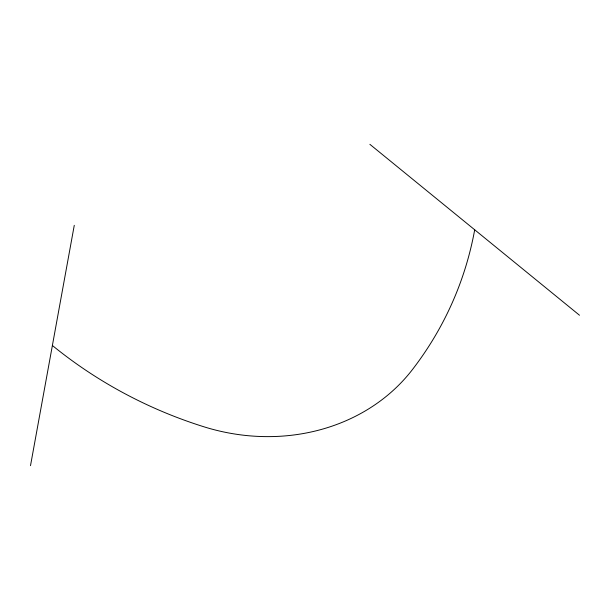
<?xml version="1.0" encoding="UTF-8"?>
<svg xmlns="http://www.w3.org/2000/svg" width="610" height="610" viewBox="0 0 610 610"><rect width="100%" height="100%" fill="white"/><g stroke="black" fill="none" stroke-linecap="round" stroke-linejoin="round"><path stroke-width="0.91" d="M30.5 465.674L74.267 225.326M369.881 144.326L579.5 315.24M474.694 229.787A408.57 362.736 20.1 0 1 412.429 369.576A193.751 172.012 20.1 0 1 203.786 426.748A408.57 362.736 20.1 0 1 52.384 345.496"/></g></svg>
